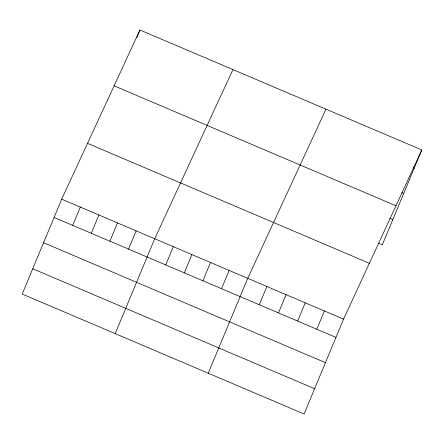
<?xml version="1.0" encoding="UTF-8"?>
<svg xmlns="http://www.w3.org/2000/svg" width="444" height="444" viewBox="0 0 444 444"><rect width="100%" height="100%" fill="white"/><g stroke="black" fill="none" stroke-linecap="round" stroke-linejoin="round"><path stroke-width="0.67" d="M61.694 199.173L22.2 294.05L304.079 413.997L343.573 319.119L421.8 149.95L139.921 30.003L61.694 199.173L343.573 319.119M136.774 37.562L139.921 30.003M72.694 225.358L80.297 207.093M91.298 233.278L98.901 215.007M109.901 241.192L117.505 222.921M128.505 249.106L136.108 230.841M115.218 333.633L154.712 238.755L232.945 69.586M165.712 264.94L173.315 246.675M184.316 272.855L191.919 254.59M202.919 280.774L210.523 262.504M221.523 288.689L229.126 270.424M208.242 373.215L247.73 278.338L325.963 109.169M259.296 304.762L266.899 286.497M278.466 312.92L286.069 294.649M297.63 321.073L305.233 302.808M316.8 329.232L324.403 310.961M421.8 149.95L382.306 244.827L378.599 243.245M412.959 167.688L414.197 168.215M401.82 192.707L403.674 193.495M114.108 85.831L395.987 205.777M389.738 218.232L392.829 219.547M87.507 143.345L369.386 263.292M54.09 217.443L335.969 337.39M43.568 242.724L325.441 362.67M32.723 268.77L314.602 388.716"/></g></svg>
